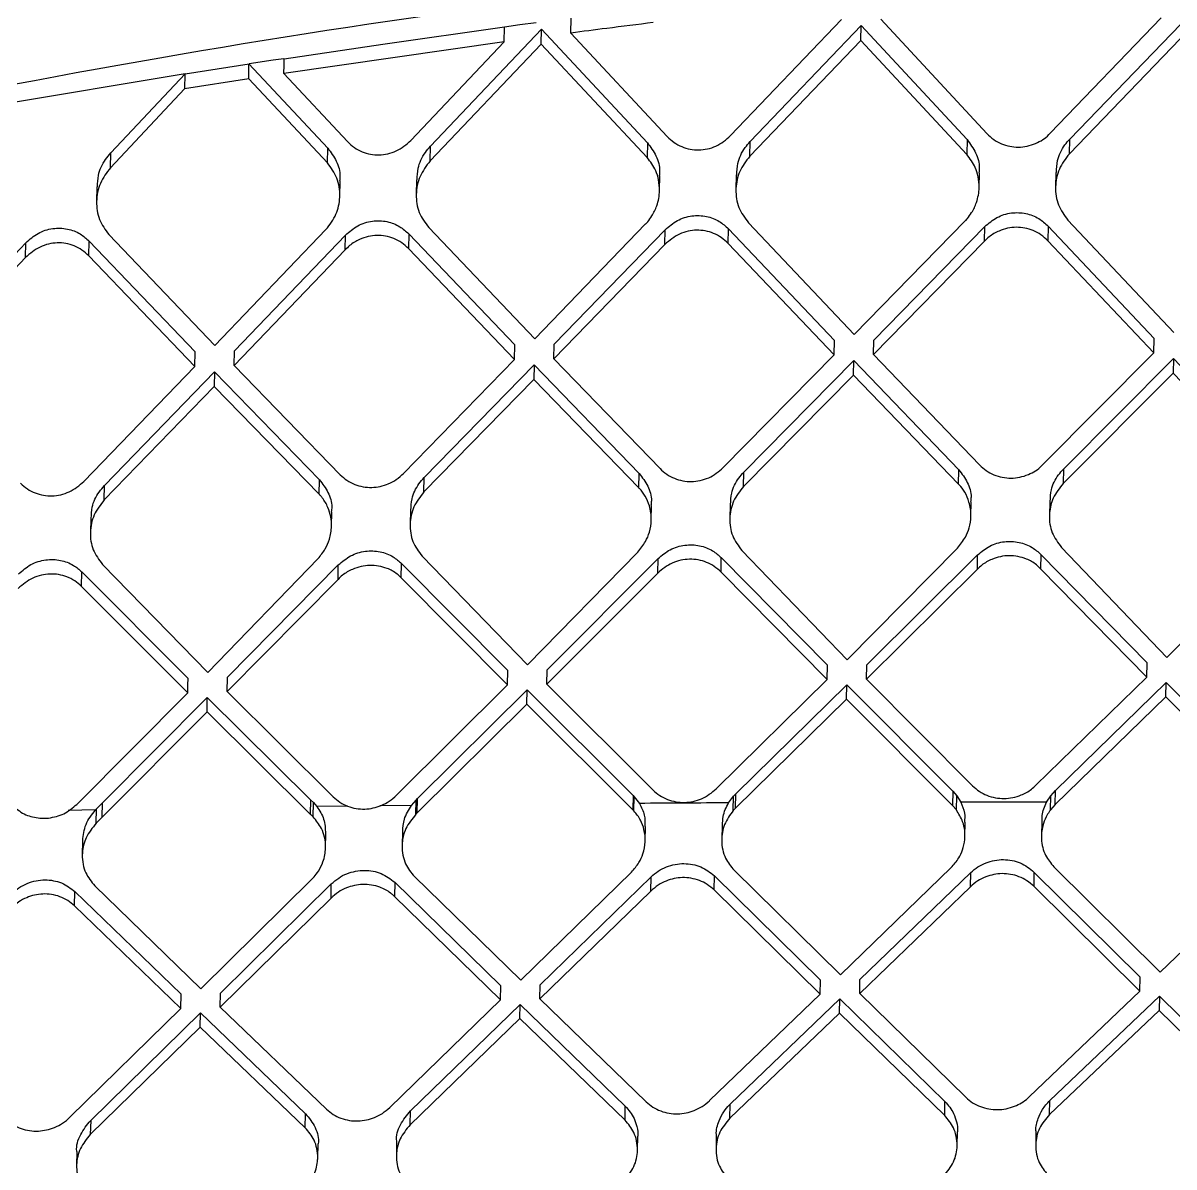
# Model space of a CAD drawing. Extents: x 939 to 1039, y 781 to 934.
# Drawn here: x 962.289 to 963.575, y 882.131 to 883.409 of the extents above; entities that cross this region are included whole.
import ezdxf

# ---------------------------------------------------------------- set-up
doc = ezdxf.new("R2010")
doc.units = 0
doc.header["$MEASUREMENT"] = 0
doc.layers.add('1', color=4, linetype='Continuous')

# ---------------------------------------------------------------- blocks, each defined once
blk = doc.blocks.new('Envoy')
at = {"layer": '1', "color": 3, "linetype": 'Continuous', "lineweight": 25}
for p, q in [((24.0373, 84.2111), (24.1735, 84.2303)), ((24.1731, 84.2135), (24.1734, 84.2301)), ((24.1735, 84.2306), (24.1905, 84.2329)), ((24.1905, 84.2329), (24.2086, 84.2353)), ((24.2475, 84.2235), (24.2478, 84.2401)), ((24.4259, 84.1088), (24.5499, 84.2386)), ((24.4478, 84.1023), (24.5718, 84.2318)), ((24.5714, 84.2153), (24.5718, 84.2318)), ((24.5718, 84.2318), (24.6902, 84.1044)), ((24.5939, 84.2389), (24.7123, 84.1113)), ((24.7831, 84.1116), (24.9071, 84.2403)), ((24.8049, 84.1049), (24.9289, 84.2334)), ((24.0906, 84.0971), (24.2146, 84.2278)), ((24.2143, 84.2112), (24.2146, 84.2278)), ((24.2146, 84.2278), (24.333, 84.1009)), ((24.2475, 84.2235), (24.3552, 84.1079)), ((24.5714, 84.2153), (24.4474, 84.0858)), ((24.6898, 84.0879), (24.5714, 84.2153)), ((24.9285, 84.2169), (24.8046, 84.0885)), ((24.1731, 84.2135), (23.9268, 84.1781)), ((23.927, 84.1948), (24.0373, 84.2111)), ((24.0687, 84.1034), (24.1731, 84.2135)), ((24.2143, 84.2112), (24.0902, 84.0806)), ((24.3327, 84.0844), (24.2143, 84.2112)), ((23.8881, 84.1893), (23.9148, 84.1934)), ((23.9148, 84.1934), (23.9269, 84.1952)), ((23.5836, 84.1395), (23.8165, 84.1781)), ((23.7333, 84.0895), (23.8165, 84.1779)), ((23.8163, 84.1776), (23.8159, 84.161)), ((23.8166, 84.1778), (23.888, 84.1889)), ((23.8875, 84.1722), (23.8878, 84.1888)), ((23.8878, 84.1889), (23.9758, 84.0949)), ((23.9268, 84.1781), (23.998, 84.1021)), ((23.8875, 84.1722), (23.8159, 84.161)), ((23.9754, 84.0784), (23.8875, 84.1722)), ((23.8159, 84.161), (23.733, 84.0729)), ((24.333, 84.1009), (24.3327, 84.0844)), ((24.4474, 84.0858), (24.4478, 84.1023)), ((24.6902, 84.1044), (24.6898, 84.088)), ((24.8046, 84.0885), (24.8049, 84.105)), ((23.733, 84.073), (23.7333, 84.0895)), ((23.9754, 84.0784), (23.9758, 84.0949)), ((24.0902, 84.0806), (24.0906, 84.0971)), ((24.3465, 84.0474), (24.3469, 84.0638)), ((24.4323, 84.0649), (24.432, 84.0484)), ((24.7037, 84.0509), (24.704, 84.0673)), ((24.7895, 84.0677), (24.7891, 84.0513)), ((23.7179, 84.0517), (23.7175, 84.0351)), ((23.9893, 84.0413), (23.9896, 84.0578)), ((24.0751, 84.0595), (24.0748, 84.043)), ((24.2071, 83.8818), (24.331, 84.0101)), ((24.4458, 84.0115), (24.5642, 83.8867)), ((24.5642, 83.8867), (24.6882, 84.0138)), ((24.9214, 83.8888), (24.8029, 84.0144)), ((23.7313, 83.9982), (23.8498, 83.8743)), ((23.8498, 83.8743), (23.9738, 84.0038)), ((23.8717, 83.8683), (23.9957, 83.9976)), ((23.9953, 83.9812), (23.9957, 83.9976)), ((24.0664, 83.999), (24.0661, 83.9826)), ((24.0664, 83.999), (24.1849, 83.8749)), ((24.0886, 84.0061), (24.2071, 83.8818)), ((24.2289, 83.8757), (24.3529, 84.0037)), ((24.3525, 83.9873), (24.3529, 84.0037)), ((24.4233, 83.9883), (24.4236, 84.0046)), ((24.4236, 84.0046), (24.5421, 83.88)), ((24.5861, 83.8804), (24.7101, 84.0073)), ((24.7097, 83.9909), (24.7101, 84.0072)), ((24.7808, 84.0076), (24.7804, 83.9913)), ((24.7808, 84.0076), (24.8992, 83.8823)), ((23.5144, 83.8585), (23.6384, 83.989)), ((23.6381, 83.9726), (23.6384, 83.989)), ((23.7088, 83.9745), (23.7092, 83.9909)), ((23.7092, 83.9909), (23.8276, 83.8673)), ((24.3525, 83.9873), (24.2286, 83.8594)), ((24.5417, 83.8637), (24.4233, 83.9882)), ((24.7097, 83.9909), (24.5858, 83.8642)), ((24.8989, 83.8661), (24.7804, 83.9913)), ((23.6381, 83.9726), (23.514, 83.8421)), ((23.8273, 83.8509), (23.7088, 83.9745)), ((23.9953, 83.9812), (23.8713, 83.852)), ((24.1845, 83.8586), (24.0661, 83.9826)), ((24.8989, 83.8661), (24.8992, 83.8823)), ((23.8713, 83.852), (23.8717, 83.8683)), ((24.1845, 83.8586), (24.1849, 83.8749)), ((24.2286, 83.8594), (24.2289, 83.8757)), ((24.5417, 83.8637), (24.5421, 83.88)), ((24.5858, 83.8642), (24.5861, 83.8804)), ((23.8273, 83.8509), (23.8276, 83.8672)), ((24.0606, 83.7314), (24.1845, 83.8586)), ((24.2286, 83.8594), (24.3471, 83.7367)), ((24.4178, 83.7378), (24.5417, 83.8637)), ((24.4409, 83.7329), (24.5636, 83.8575)), ((24.5633, 83.8413), (24.5636, 83.8575)), ((24.5636, 83.8575), (24.6809, 83.7355)), ((24.5858, 83.8642), (24.7042, 83.7408)), ((24.775, 83.7413), (24.8989, 83.8661)), ((24.798, 83.7362), (24.9207, 83.8596)), ((24.9207, 83.8596), (24.9204, 83.8434)), ((24.9207, 83.8596), (25.0381, 83.7368)), ((23.7033, 83.7224), (23.8273, 83.8509)), ((23.7264, 83.7179), (23.8492, 83.845)), ((23.8492, 83.8449), (23.8488, 83.8286)), ((23.8492, 83.845), (23.9665, 83.7242)), ((23.8713, 83.852), (23.9898, 83.7299)), ((24.0837, 83.7268), (24.2064, 83.8526)), ((24.2064, 83.8525), (24.2061, 83.8363)), ((24.2064, 83.8526), (24.3238, 83.7312)), ((24.9204, 83.8434), (24.7977, 83.7201)), ((24.9204, 83.8434), (25.0377, 83.7207)), ((24.2061, 83.8363), (24.0833, 83.7106)), ((24.3234, 83.7151), (24.2061, 83.8363)), ((24.5633, 83.8413), (24.4405, 83.7168)), ((24.6806, 83.7194), (24.5633, 83.8413)), ((23.8488, 83.8286), (23.726, 83.7017)), ((23.9662, 83.708), (23.8488, 83.8286)), ((24.0833, 83.7106), (24.0837, 83.7268)), ((24.3234, 83.7151), (24.3238, 83.7312)), ((24.4405, 83.7168), (24.4409, 83.7329)), ((24.6806, 83.7194), (24.6809, 83.7355)), ((24.798, 83.7363), (24.7977, 83.7201)), ((23.726, 83.7017), (23.7264, 83.7179)), ((23.9662, 83.708), (23.9665, 83.7242)), ((23.98, 83.6722), (23.9804, 83.6884)), ((24.0682, 83.6904), (24.0679, 83.6742)), ((24.3373, 83.6793), (24.3376, 83.6954)), ((24.4254, 83.6967), (24.4251, 83.6806)), ((24.6945, 83.6835), (24.6948, 83.6996)), ((24.7826, 83.7002), (24.7822, 83.6841)), ((23.7109, 83.6813), (23.7106, 83.665)), ((24.9134, 83.5258), (25.0365, 83.6493)), ((24.0814, 83.6389), (24.1991, 83.5175)), ((24.1991, 83.5175), (24.3222, 83.6435)), ((24.4153, 83.6211), (24.4156, 83.6372)), ((24.4156, 83.6372), (24.5342, 83.5169)), ((24.4386, 83.6452), (24.5563, 83.5232)), ((24.5563, 83.5232), (24.6794, 83.6479)), ((24.5782, 83.5174), (24.702, 83.6403)), ((24.7017, 83.6243), (24.702, 83.6403)), ((24.7728, 83.6408), (24.7724, 83.6248)), ((24.7728, 83.6408), (24.8913, 83.5197)), ((24.7958, 83.6487), (24.9134, 83.5258)), ((23.7241, 83.6297), (23.8418, 83.509)), ((23.8418, 83.509), (23.965, 83.6362)), ((23.8637, 83.5035), (23.9876, 83.629)), ((23.9873, 83.6129), (23.9876, 83.629)), ((24.058, 83.6145), (24.0584, 83.6306)), ((24.0584, 83.6306), (24.1769, 83.5111)), ((24.221, 83.5119), (24.3449, 83.6361)), ((24.3445, 83.62), (24.3449, 83.6361)), ((24.7017, 83.6243), (24.5778, 83.5014)), ((24.891, 83.5037), (24.7724, 83.6248)), ((23.7008, 83.6051), (23.7011, 83.6212)), ((23.7011, 83.6213), (23.8197, 83.5023)), ((23.9873, 83.6129), (23.8634, 83.4875)), ((24.1766, 83.495), (24.058, 83.6145)), ((24.3445, 83.62), (24.2206, 83.4959)), ((24.5338, 83.5009), (24.4153, 83.6211)), ((23.8193, 83.4862), (23.7007, 83.6051)), ((24.1766, 83.495), (24.1769, 83.511)), ((24.2206, 83.4959), (24.221, 83.5119)), ((24.5338, 83.5009), (24.5342, 83.5169)), ((24.5778, 83.5014), (24.5782, 83.5174)), ((24.891, 83.5037), (24.8913, 83.5197)), ((23.8634, 83.4875), (23.8637, 83.5035)), ((24.0527, 83.3717), (24.1766, 83.495)), ((24.2206, 83.4959), (24.3392, 83.3776)), ((24.41, 83.3788), (24.5338, 83.5009)), ((24.4319, 83.3733), (24.5557, 83.4951)), ((24.5553, 83.4792), (24.5557, 83.4951)), ((24.5557, 83.4951), (24.6743, 83.3762)), ((24.5778, 83.5014), (24.6964, 83.3822)), ((24.7671, 83.3828), (24.891, 83.5037)), ((24.789, 83.3771), (24.9128, 83.4978)), ((24.9125, 83.4818), (24.9128, 83.4978)), ((24.9128, 83.4978), (25.0314, 83.3779)), ((23.6954, 83.3615), (23.8193, 83.4862)), ((23.8634, 83.4875), (23.982, 83.3699)), ((24.0762, 83.368), (24.1985, 83.4895)), ((24.1981, 83.4735), (24.1985, 83.4895)), ((24.1985, 83.4895), (24.3171, 83.3714)), ((23.724, 83.3631), (23.8412, 83.4808)), ((23.8409, 83.4648), (23.8412, 83.4808)), ((23.8412, 83.4808), (23.9567, 83.3666)), ((24.1981, 83.4735), (24.0759, 83.352)), ((24.3167, 83.3555), (24.1981, 83.4735)), ((24.5553, 83.4792), (24.4315, 83.3574)), ((24.6739, 83.3603), (24.5553, 83.4792)), ((24.9125, 83.4818), (24.7887, 83.3612)), ((25.031, 83.3621), (24.9125, 83.4818)), ((23.8409, 83.4648), (23.7237, 83.3472)), ((23.9563, 83.3506), (23.8409, 83.4648)), ((23.9567, 83.3665), (23.9563, 83.3506)), ((23.9567, 83.3666), (23.9598, 83.3635)), ((24.0694, 83.3603), (24.0746, 83.3663)), ((24.0743, 83.3504), (24.0746, 83.3663)), ((24.0746, 83.3663), (24.0762, 83.368)), ((24.0759, 83.352), (24.0762, 83.3679)), ((24.3171, 83.3714), (24.3167, 83.3555)), ((24.3171, 83.3714), (24.3184, 83.37)), ((24.318, 83.3541), (24.3184, 83.37)), ((24.3184, 83.37), (24.324, 83.3626)), ((24.4238, 83.3632), (24.4294, 83.3707)), ((24.429, 83.3548), (24.4293, 83.3706)), ((24.4294, 83.3707), (24.4318, 83.3733)), ((24.4315, 83.3574), (24.4318, 83.3733)), ((24.6743, 83.3762), (24.6739, 83.3603)), ((24.6743, 83.3762), (24.6786, 83.3712)), ((24.6783, 83.3553), (24.6786, 83.3712)), ((24.6786, 83.3712), (24.6832, 83.3638)), ((24.7791, 83.3638), (24.7837, 83.3711)), ((24.7834, 83.3552), (24.7837, 83.3711)), ((24.7837, 83.3711), (24.789, 83.3771)), ((24.7887, 83.3612), (24.789, 83.3771)), ((23.7162, 83.3552), (23.6859, 83.3547)), ((23.7162, 83.3553), (23.7173, 83.3564)), ((23.717, 83.3404), (23.7173, 83.3564)), ((23.7173, 83.3564), (23.724, 83.3631)), ((23.7237, 83.3472), (23.724, 83.3631)), ((23.9595, 83.3475), (23.9598, 83.3635)), ((23.9598, 83.3635), (23.9638, 83.3591)), ((23.9983, 83.3595), (23.9638, 83.359)), ((24.0694, 83.3603), (24.034, 83.3599)), ((24.318, 83.3541), (24.3167, 83.3555)), ((24.4315, 83.3574), (24.429, 83.3548)), ((24.6783, 83.3553), (24.6739, 83.3603)), ((24.7887, 83.3612), (24.7834, 83.3552)), ((23.6543, 83.3459), (23.6636, 83.3461)), ((24.6878, 83.3256), (24.6882, 83.3415)), ((24.7736, 83.3422), (24.7733, 83.3263)), ((23.9734, 83.313), (23.9737, 83.3289)), ((24.0592, 83.3311), (24.0589, 83.3152)), ((24.3306, 83.3209), (24.331, 83.3367)), ((24.4164, 83.3382), (24.4161, 83.3223)), ((23.7019, 83.3209), (23.7015, 83.305)), ((24.5486, 83.1711), (24.6724, 83.2908)), ((24.7872, 83.2917), (24.9058, 83.1741)), ((24.9058, 83.1741), (25.0295, 83.2926)), ((23.8341, 83.1555), (23.9579, 83.2778)), ((24.0727, 83.2807), (24.1914, 83.1649)), ((24.1914, 83.1649), (24.3152, 83.2858)), ((24.2133, 83.1597), (24.3371, 83.2805)), ((24.3368, 83.2646), (24.3371, 83.2805)), ((24.4075, 83.2658), (24.4079, 83.2817)), ((24.4078, 83.2817), (24.5265, 83.1652)), ((24.43, 83.2878), (24.5486, 83.1711)), ((24.5705, 83.1657), (24.6943, 83.2852)), ((24.6939, 83.2694), (24.6943, 83.2852)), ((24.765, 83.2858), (24.7647, 83.27)), ((24.765, 83.2858), (24.8836, 83.1683)), ((23.6929, 83.2481), (23.6933, 83.264)), ((23.6933, 83.264), (23.812, 83.1492)), ((23.7154, 83.2705), (23.8341, 83.1555)), ((23.856, 83.1506), (23.9798, 83.2726)), ((23.9795, 83.2567), (23.9798, 83.2726)), ((24.0506, 83.2744), (24.0503, 83.2585)), ((24.0506, 83.2744), (24.1692, 83.1588)), ((24.3368, 83.2646), (24.2129, 83.144)), ((24.5261, 83.1494), (24.4075, 83.2658)), ((24.6939, 83.2694), (24.5702, 83.15)), ((24.8833, 83.1526), (24.7647, 83.27)), ((23.9795, 83.2567), (23.8557, 83.1347)), ((24.1689, 83.143), (24.0503, 83.2585)), ((23.8116, 83.1334), (23.6929, 83.2481)), ((24.5261, 83.1494), (24.5265, 83.1652)), ((24.5702, 83.15), (24.5705, 83.1657)), ((24.8833, 83.1526), (24.8836, 83.1683)), ((23.8116, 83.1334), (23.812, 83.1492)), ((23.8557, 83.1347), (23.856, 83.1505)), ((24.1689, 83.143), (24.1692, 83.1588)), ((24.2129, 83.144), (24.2133, 83.1597)), ((24.4024, 83.0304), (24.5261, 83.1494)), ((24.5702, 83.15), (24.6888, 83.0341)), ((24.7595, 83.0347), (24.8833, 83.1526)), ((23.8557, 83.1347), (23.9743, 83.0208)), ((24.0451, 83.0227), (24.1689, 83.143)), ((24.0682, 83.019), (24.1908, 83.1379)), ((24.1905, 83.1221), (24.1908, 83.1378)), ((24.1908, 83.1379), (24.3083, 83.0243)), ((24.2129, 83.144), (24.3316, 83.0291)), ((24.4254, 83.0264), (24.548, 83.1441)), ((24.5477, 83.1283), (24.548, 83.1441)), ((24.548, 83.1441), (24.6655, 83.0295)), ((24.7826, 83.0305), (24.9052, 83.1471)), ((24.9052, 83.1471), (24.9048, 83.1313)), ((24.9052, 83.1471), (25.0226, 83.0315)), ((23.6878, 83.0118), (23.8116, 83.1334)), ((23.7109, 83.0083), (23.8335, 83.1284)), ((23.8332, 83.1126), (23.8335, 83.1284)), ((23.8335, 83.1284), (23.9511, 83.0158)), ((24.1905, 83.1221), (24.0678, 83.0032)), ((24.308, 83.0086), (24.1905, 83.1221)), ((24.5477, 83.1283), (24.4251, 83.0107)), ((24.6652, 83.0138), (24.5477, 83.1283)), ((24.9048, 83.1313), (24.7823, 83.0149)), ((25.0223, 83.0158), (24.9048, 83.1313)), ((23.7105, 82.9925), (23.8332, 83.1126)), ((23.9507, 83.0001), (23.8332, 83.1126)), ((24.0678, 83.0032), (24.0682, 83.019)), ((24.308, 83.0086), (24.3083, 83.0243)), ((24.4251, 83.0107), (24.4254, 83.0264)), ((24.6652, 83.0138), (24.6655, 83.0295)), ((24.7823, 83.0149), (24.7826, 83.0305)), ((23.7109, 83.0083), (23.7105, 82.9925)), ((23.9507, 83.0001), (23.9511, 83.0158)), ((24.6791, 82.98), (24.6794, 82.9957)), ((24.7672, 82.9965), (24.7669, 82.9808)), ((23.9646, 82.9665), (23.965, 82.9822)), ((24.0528, 82.9846), (24.0525, 82.9689)), ((24.3219, 82.9749), (24.3222, 82.9906)), ((24.41, 82.9922), (24.4097, 82.9765)), ((23.6955, 82.9737), (23.6951, 82.958))]:
    blk.add_line(p, q, dxfattribs=at)
at = {"layer": '1', "color": 3, "linetype": 'Continuous', "lineweight": 25, "flags": 128}
for points in [[(23.9268, 84.1781), (23.927, 84.1874), (23.9271, 84.1947)], [(23.8193, 83.4862), (23.8195, 83.4952), (23.8197, 83.5023)]]:
    blk.add_lwpolyline(points, dxfattribs=at)
at = {"layer": '1', "color": 3, "linetype": 'Continuous', "lineweight": 25}
for points, knots in [([(22.9993, 84.0346), (23.2461, 84.0889), (23.7395, 84.1976), (24.4909, 84.3013), (25.2469, 84.3603), (26.0054, 84.3685), (26.7627, 84.3254), (27.5151, 84.2317), (28.2609, 84.0938), (28.749, 83.9631), (28.993, 83.8978)], [0, 0, 0, 0, 0.125001, 0.250001, 0.375003, 0.499997, 0.624991, 0.749994, 0.874997, 1, 1, 1, 1]), ([(24.3395, 84.2352), (24.3221, 84.233), (24.2915, 84.2292), (24.2608, 84.2252), (24.2475, 84.2235)], [0, 0, 0, 0, 0.564905, 1, 1, 1, 1]), ([(23.998, 84.1021), (24.0004, 84.0998), (24.0052, 84.0952), (24.0141, 84.0905), (24.0235, 84.0877), (24.0332, 84.0869), (24.043, 84.0882), (24.0559, 84.0924), (24.0636, 84.099), (24.0687, 84.1034)], [0, 0, 0, 0, 0.129012, 0.254499, 0.377244, 0.49818, 0.620834, 0.747194, 1, 1, 1, 1]), ([(24.333, 84.1009), (24.3365, 84.0961), (24.3435, 84.0867), (24.3474, 84.0731), (24.3464, 84.0656), (24.3462, 84.0639)], [0, 0, 0, 0, 0.435427, 0.869853, 1, 1, 1, 1]), ([(24.3552, 84.1079), (24.3576, 84.1056), (24.3625, 84.101), (24.3713, 84.0963), (24.3807, 84.0934), (24.3904, 84.0926), (24.4002, 84.0937), (24.4131, 84.0979), (24.4208, 84.1044), (24.4259, 84.1088)], [0, 0, 0, 0, 0.129441, 0.255132, 0.377885, 0.49854, 0.621316, 0.747461, 1, 1, 1, 1]), ([(24.433, 84.0648), (24.4331, 84.0692), (24.4335, 84.08), (24.4397, 84.0929), (24.4459, 84.1), (24.4478, 84.1023)], [0, 0, 0, 0, 0.31985, 0.78862, 1, 1, 1, 1]), ([(24.6902, 84.1044), (24.6937, 84.0996), (24.7007, 84.0901), (24.7046, 84.0766), (24.7036, 84.069), (24.7034, 84.0673)], [0, 0, 0, 0, 0.436973, 0.872951, 1, 1, 1, 1]), ([(24.7123, 84.1113), (24.7148, 84.1089), (24.7196, 84.1043), (24.7285, 84.0995), (24.7378, 84.0966), (24.7475, 84.0957), (24.7574, 84.0968), (24.7694, 84.1008), (24.7782, 84.106), (24.7826, 84.111), (24.7831, 84.1116)], [0, 0, 0, 0, 0.129838, 0.255697, 0.378305, 0.498439, 0.621809, 0.74847, 0.972358, 1, 1, 1, 1]), ([(24.7901, 84.0677), (24.7903, 84.0721), (24.7907, 84.083), (24.7969, 84.0958), (24.8031, 84.1028), (24.8049, 84.105)], [0, 0, 0, 0, 0.326051, 0.794756, 1, 1, 1, 1]), ([(23.7185, 84.0516), (23.7186, 84.0559), (23.719, 84.0667), (23.7251, 84.0798), (23.7313, 84.0872), (23.7333, 84.0895)], [0, 0, 0, 0, 0.310674, 0.780435, 1, 1, 1, 1]), ([(23.9758, 84.0949), (23.9793, 84.0902), (23.9863, 84.0808), (23.9902, 84.0673), (23.9892, 84.0597), (23.989, 84.0579)], [0, 0, 0, 0, 0.433616, 0.866231, 1, 1, 1, 1]), ([(24.0758, 84.0594), (24.0759, 84.0638), (24.0762, 84.0745), (24.0824, 84.0875), (24.0886, 84.0948), (24.0906, 84.0971)], [0, 0, 0, 0, 0.3152083, 0.7844123, 1, 1, 1, 1]), ([(24.6882, 84.0138), (24.6885, 84.014), (24.6893, 84.0148), (24.6918, 84.0177), (24.6964, 84.0239), (24.7018, 84.0354), (24.7043, 84.0492), (24.703, 84.0626), (24.6992, 84.0756), (24.6934, 84.0832), (24.6898, 84.088)], [0, 0, 0, 0, 0.014108, 0.04206, 0.139678, 0.293008, 0.501846, 0.652151, 0.785328, 1, 1, 1, 1]), ([(24.8046, 84.0885), (24.8003, 84.0831), (24.7918, 84.072), (24.788, 84.0515), (24.7908, 84.0309), (24.7989, 84.0198), (24.8029, 84.0144)], [0, 0, 0, 0, 0.249605, 0.501703, 0.752958, 1, 1, 1, 1]), ([(23.9738, 84.0038), (23.978, 84.0093), (23.9863, 84.0201), (23.989, 84.0339), (23.9895, 84.0476), (23.9876, 84.0619), (23.9795, 84.0729), (23.9754, 84.0784)], [0, 0, 0, 0, 0.249989, 0.486612, 0.502386, 0.753511, 1, 1, 1, 1]), ([(24.0902, 84.0806), (24.086, 84.075), (24.0775, 84.0639), (24.0736, 84.0432), (24.0764, 84.0225), (24.0846, 84.0115), (24.0886, 84.0061)], [0, 0, 0, 0, 0.25012, 0.502333, 0.75353, 1, 1, 1, 1]), ([(24.331, 84.0101), (24.3311, 84.0101), (24.3314, 84.0104), (24.3322, 84.0112), (24.3346, 84.014), (24.3391, 84.0202), (24.3446, 84.0317), (24.3471, 84.0456), (24.3459, 84.0589), (24.3421, 84.072), (24.3363, 84.0797), (24.3327, 84.0844)], [0, 0, 0, 0, 0.005017, 0.013511, 0.041032, 0.138399, 0.292185, 0.502139, 0.651079, 0.783762, 1, 1, 1, 1]), ([(24.4474, 84.0858), (24.4432, 84.0803), (24.435, 84.0696), (24.4322, 84.0558), (24.4317, 84.0422), (24.4337, 84.0279), (24.4418, 84.017), (24.4458, 84.0115)], [0, 0, 0, 0, 0.249821, 0.487168, 0.502155, 0.753323, 1, 1, 1, 1]), ([(23.733, 84.073), (23.7288, 84.0674), (23.7203, 84.0561), (23.7164, 84.0354), (23.7192, 84.0146), (23.7273, 84.0036), (23.7313, 83.9982)], [0, 0, 0, 0, 0.2503994, 0.5026775, 0.7538402, 1, 1, 1, 1]), ([(24.7101, 84.0073), (24.7144, 84.0109), (24.723, 84.0183), (24.7395, 84.0233), (24.7559, 84.0226), (24.7703, 84.0171), (24.7775, 84.0107), (24.7808, 84.0076)], [0, 0, 0, 0, 0.213979, 0.428443, 0.631864, 0.827656, 1, 1, 1, 1]), ([(23.9957, 83.9976), (24, 84.0014), (24.0087, 84.009), (24.0254, 84.0142), (24.0419, 84.0136), (24.0562, 84.0082), (24.0632, 84.0019), (24.0664, 83.999)], [0, 0, 0, 0, 0.216529, 0.433629, 0.638265, 0.833393, 1, 1, 1, 1]), ([(24.3529, 84.0037), (24.3572, 84.0074), (24.3658, 84.0149), (24.3824, 84.02), (24.399, 84.0194), (24.4133, 84.014), (24.4204, 84.0076), (24.4236, 84.0046)], [0, 0, 0, 0, 0.215238, 0.430986, 0.635018, 0.830497, 1, 1, 1, 1]), ([(23.6384, 83.9891), (23.6427, 83.9929), (23.6515, 84.0006), (23.6682, 84.0059), (23.6848, 84.0054), (23.699, 84.0001), (23.706, 83.9938), (23.7092, 83.9909)], [0, 0, 0, 0, 0.217785, 0.43616, 0.641237, 0.835852, 1, 1, 1, 1]), ([(24.0661, 83.9826), (24.0636, 83.9849), (24.0588, 83.9894), (24.0499, 83.994), (24.0405, 83.9968), (24.0308, 83.9976), (24.0209, 83.9963), (24.0104, 83.9927), (24.0016, 83.9876), (23.9969, 83.9828), (23.9953, 83.9812)], [0, 0, 0, 0, 0.129316, 0.254878, 0.377409, 0.497699, 0.620734, 0.748007, 0.913621, 1, 1, 1, 1]), ([(24.4233, 83.9883), (24.4208, 83.9906), (24.416, 83.9951), (24.4071, 83.9998), (24.3978, 84.0026), (24.388, 84.0035), (24.3783, 84.0023), (24.3654, 83.9982), (24.3577, 83.9917), (24.3525, 83.9873)], [0, 0, 0, 0, 0.130009, 0.255947, 0.378593, 0.498666, 0.621257, 0.747617, 1, 1, 1, 1]), ([(24.7804, 83.9913), (24.778, 83.9936), (24.7731, 83.9982), (24.7642, 84.003), (24.7549, 84.0058), (24.7452, 84.0067), (24.7354, 84.0057), (24.7249, 84.0022), (24.7161, 83.9972), (24.7113, 83.9926), (24.7097, 83.9909)], [0, 0, 0, 0, 0.130368, 0.256448, 0.378866, 0.498375, 0.621548, 0.748314, 0.91223, 1, 1, 1, 1]), ([(23.7088, 83.9745), (23.7064, 83.9767), (23.7015, 83.9812), (23.6926, 83.9858), (23.6833, 83.9886), (23.6735, 83.9893), (23.6637, 83.9879), (23.6509, 83.9836), (23.6432, 83.977), (23.638, 83.9726)], [0, 0, 0, 0, 0.129059, 0.254542, 0.377223, 0.497968, 0.620308, 0.747069, 1, 1, 1, 1]), ([(24.7042, 83.7408), (24.7066, 83.7386), (24.7114, 83.7341), (24.7201, 83.7295), (24.7295, 83.7267), (24.7394, 83.7258), (24.7493, 83.7268), (24.7613, 83.7308), (24.7701, 83.7358), (24.7745, 83.7407), (24.775, 83.7413)], [0, 0, 0, 0, 0.126294, 0.25116, 0.375171, 0.498902, 0.622292, 0.748966, 0.973176, 1, 1, 1, 1]), ([(23.9898, 83.7299), (23.9922, 83.7277), (23.997, 83.7233), (24.0058, 83.7188), (24.0152, 83.7161), (24.0281, 83.7151), (24.0411, 83.7181), (24.0528, 83.7244), (24.058, 83.729), (24.0606, 83.7314)], [0, 0, 0, 0, 0.126124, 0.250868, 0.374945, 0.49882, 0.73566, 0.864338, 1, 1, 1, 1]), ([(24.0688, 83.6903), (24.069, 83.6945), (24.0693, 83.7049), (24.0755, 83.7175), (24.0816, 83.7245), (24.0836, 83.7268)], [0, 0, 0, 0, 0.315556, 0.774379, 1, 1, 1, 1]), ([(24.3238, 83.7312), (24.3273, 83.7267), (24.3342, 83.7177), (24.3381, 83.7046), (24.3372, 83.6972), (24.337, 83.6955)], [0, 0, 0, 0, 0.4324805, 0.8641929, 1, 1, 1, 1]), ([(24.3471, 83.7367), (24.3495, 83.7345), (24.3543, 83.7301), (24.363, 83.7256), (24.3724, 83.7228), (24.3822, 83.722), (24.3921, 83.7232), (24.4049, 83.7271), (24.4127, 83.7335), (24.4178, 83.7378)], [0, 0, 0, 0, 0.127625, 0.250628, 0.374842, 0.499036, 0.621891, 0.748231, 1, 1, 1, 1]), ([(24.426, 83.6967), (24.4262, 83.7009), (24.4266, 83.7113), (24.4328, 83.7238), (24.4389, 83.7307), (24.4409, 83.7329)], [0, 0, 0, 0, 0.32124, 0.780091, 1, 1, 1, 1]), ([(24.681, 83.7355), (24.6844, 83.7309), (24.6914, 83.7218), (24.6953, 83.7087), (24.6944, 83.7014), (24.6942, 83.6996)], [0, 0, 0, 0, 0.434225, 0.867668, 1, 1, 1, 1]), ([(24.7832, 83.7001), (24.7834, 83.7045), (24.7838, 83.7149), (24.79, 83.7273), (24.7961, 83.7341), (24.798, 83.7362)], [0, 0, 0, 0, 0.327239, 0.786384, 1, 1, 1, 1]), ([(23.6325, 83.7203), (23.635, 83.7181), (23.6398, 83.7137), (23.6486, 83.7093), (23.6581, 83.7066), (23.6678, 83.706), (23.6777, 83.7073), (23.6904, 83.7116), (23.6982, 83.7181), (23.7033, 83.7224)], [0, 0, 0, 0, 0.127448, 0.252529, 0.375941, 0.49848, 0.621009, 0.747775, 1, 1, 1, 1]), ([(23.7115, 83.6812), (23.7117, 83.6854), (23.712, 83.6957), (23.7181, 83.7084), (23.7243, 83.7155), (23.7264, 83.7179)], [0, 0, 0, 0, 0.310568, 0.769707, 1, 1, 1, 1]), ([(23.9665, 83.7242), (23.97, 83.7197), (23.9769, 83.7107), (23.9809, 83.6976), (23.98, 83.6902), (23.9798, 83.6884)], [0, 0, 0, 0, 0.430875, 0.860973, 1, 1, 1, 1]), ([(24.3222, 83.6435), (24.3253, 83.6472), (24.3309, 83.654), (24.3359, 83.6664), (24.338, 83.68), (24.3362, 83.694), (24.3311, 83.7056), (24.3265, 83.7125), (24.3238, 83.7148), (24.3234, 83.7151)], [0, 0, 0, 0, 0.181016, 0.323722, 0.501004, 0.70263, 0.852918, 0.982011, 1, 1, 1, 1]), ([(24.4405, 83.7168), (24.4363, 83.7115), (24.4279, 83.7009), (24.424, 83.681), (24.4267, 83.6611), (24.4347, 83.6505), (24.4386, 83.6452)], [0, 0, 0, 0, 0.249921, 0.501426, 0.752482, 1, 1, 1, 1]), ([(24.6794, 83.6479), (24.6826, 83.6518), (24.6883, 83.6587), (24.6931, 83.6711), (24.6952, 83.6844), (24.6933, 83.6983), (24.6883, 83.7098), (24.6837, 83.7167), (24.6809, 83.7191), (24.6806, 83.7194)], [0, 0, 0, 0, 0.18988, 0.33025, 0.50071, 0.702914, 0.853514, 0.982368, 1, 1, 1, 1]), ([(24.7977, 83.7201), (24.7935, 83.7149), (24.7857, 83.7051), (24.7827, 83.6921), (24.7823, 83.6855), (24.782, 83.678), (24.7839, 83.6645), (24.7918, 83.6539), (24.7958, 83.6487)], [0, 0, 0, 0, 0.249602, 0.464697, 0.497286, 0.501467, 0.752411, 1, 1, 1, 1]), ([(23.726, 83.7017), (23.7218, 83.6963), (23.7134, 83.6855), (23.7095, 83.6655), (23.7122, 83.6455), (23.7202, 83.635), (23.7241, 83.6297)], [0, 0, 0, 0, 0.2504206, 0.5020747, 0.7530243, 1, 1, 1, 1]), ([(23.965, 83.6362), (23.9679, 83.6397), (23.9733, 83.6463), (23.9785, 83.6587), (23.9805, 83.6709), (23.9795, 83.683), (23.9762, 83.6939), (23.9716, 83.7018), (23.9679, 83.7065), (23.9666, 83.7076), (23.9662, 83.708)], [0, 0, 0, 0, 0.170058, 0.315595, 0.501198, 0.634494, 0.776731, 0.933394, 0.977849, 1, 1, 1, 1]), ([(24.0833, 83.7106), (24.0791, 83.7053), (24.0707, 83.6946), (24.0668, 83.6747), (24.0695, 83.6547), (24.0774, 83.6441), (24.0814, 83.6389)], [0, 0, 0, 0, 0.250196, 0.501842, 0.752797, 1, 1, 1, 1]), ([(24.3449, 83.6361), (24.3492, 83.6398), (24.3579, 83.6471), (24.3746, 83.652), (24.3913, 83.6514), (24.4055, 83.646), (24.4125, 83.6399), (24.4156, 83.6372)], [0, 0, 0, 0, 0.216056, 0.432502, 0.639604, 0.839468, 1, 1, 1, 1]), ([(24.702, 83.6403), (24.7064, 83.6439), (24.7151, 83.6511), (24.7317, 83.6559), (24.7483, 83.6552), (24.7626, 83.6498), (24.7696, 83.6436), (24.7728, 83.6408)], [0, 0, 0, 0, 0.214804, 0.429987, 0.636462, 0.836588, 1, 1, 1, 1]), ([(23.9876, 83.629), (23.992, 83.6327), (24.0008, 83.6401), (24.0175, 83.6452), (24.0342, 83.6446), (24.0484, 83.6394), (24.0553, 83.6333), (24.0584, 83.6306)], [0, 0, 0, 0, 0.217353, 0.435103, 0.642884, 0.842493, 1, 1, 1, 1]), ([(24.7724, 83.6248), (24.7709, 83.6263), (24.7663, 83.6309), (24.7576, 83.6355), (24.7472, 83.6388), (24.7373, 83.6397), (24.7274, 83.6386), (24.7169, 83.6352), (24.7081, 83.6304), (24.7033, 83.6259), (24.7017, 83.6243)], [0, 0, 0, 0, 0.083682, 0.249739, 0.37465, 0.498896, 0.622017, 0.748801, 0.913991, 1, 1, 1, 1]), ([(23.6303, 83.6191), (23.6347, 83.6228), (23.6435, 83.6304), (23.6604, 83.6356), (23.6771, 83.6351), (23.6912, 83.6298), (23.6981, 83.6239), (23.7011, 83.6213)], [0, 0, 0, 0, 0.218697, 0.43782, 0.646299, 0.845601, 1, 1, 1, 1]), ([(24.058, 83.6145), (24.0565, 83.616), (24.0519, 83.6206), (24.0432, 83.6251), (24.0327, 83.6282), (24.0228, 83.6289), (24.0129, 83.6276), (24.0024, 83.6241), (23.9936, 83.6191), (23.9889, 83.6145), (23.9873, 83.6129)], [0, 0, 0, 0, 0.083377, 0.24934, 0.373811, 0.498459, 0.621338, 0.74866, 0.913208, 1, 1, 1, 1]), ([(24.4153, 83.6211), (24.4128, 83.6233), (24.408, 83.6276), (24.3993, 83.6322), (24.3899, 83.6349), (24.3801, 83.6357), (24.3702, 83.6345), (24.3574, 83.6306), (24.3497, 83.6242), (24.3445, 83.62)], [0, 0, 0, 0, 0.127929, 0.250672, 0.375184, 0.499175, 0.62179, 0.74837, 1, 1, 1, 1]), ([(23.7008, 83.6051), (23.6983, 83.6073), (23.6934, 83.6116), (23.6846, 83.616), (23.6752, 83.6186), (23.6654, 83.6192), (23.6556, 83.6179), (23.6428, 83.6137), (23.6351, 83.6072), (23.63, 83.6029)], [0, 0, 0, 0, 0.128075, 0.253474, 0.376811, 0.498734, 0.621012, 0.748001, 1, 1, 1, 1]), ([(24.6964, 83.3822), (24.6988, 83.3801), (24.7036, 83.3758), (24.7123, 83.3714), (24.7217, 83.3686), (24.7316, 83.3678), (24.7414, 83.3688), (24.7519, 83.3721), (24.7607, 83.3768), (24.7655, 83.3813), (24.7671, 83.3828)], [0, 0, 0, 0, 0.125885, 0.250757, 0.375078, 0.499163, 0.622429, 0.749083, 0.914415, 1, 1, 1, 1]), ([(23.982, 83.3699), (23.9844, 83.3678), (23.9892, 83.3636), (23.9979, 83.3592), (24.0074, 83.3566), (24.0202, 83.3558), (24.0332, 83.3586), (24.0449, 83.3648), (24.0501, 83.3693), (24.0527, 83.3717)], [0, 0, 0, 0, 0.12576, 0.250609, 0.375057, 0.499468, 0.735711, 0.864359, 1, 1, 1, 1]), ([(24.3392, 83.3776), (24.3417, 83.3755), (24.3465, 83.3712), (24.3553, 83.3668), (24.3647, 83.3642), (24.3745, 83.3634), (24.3842, 83.3646), (24.397, 83.3684), (24.4048, 83.3746), (24.41, 83.3788)], [0, 0, 0, 0, 0.127655, 0.253155, 0.376956, 0.499567, 0.62243, 0.748962, 1, 1, 1, 1]), ([(23.6246, 83.3592), (23.629, 83.3557), (23.6375, 83.3487), (23.6487, 83.3469), (23.6542, 83.3459)], [0, 0, 0, 0, 0.50528, 1, 1, 1, 1]), ([(23.6637, 83.3461), (23.6697, 83.3473), (23.6816, 83.3498), (23.6908, 83.3576), (23.6954, 83.3615)], [0, 0, 0, 0, 0.4972139, 1, 1, 1, 1]), ([(23.702, 83.3208), (23.7027, 83.3271), (23.7041, 83.3398), (23.7121, 83.35), (23.7162, 83.3552)], [0, 0, 0, 0, 0.494428, 1, 1, 1, 1]), ([(23.9638, 83.359), (23.9667, 83.3545), (23.9728, 83.3453), (23.973, 83.3344), (23.9732, 83.3288)], [0, 0, 0, 0, 0.487962, 1, 1, 1, 1]), ([(24.0597, 83.331), (24.0599, 83.3357), (24.0605, 83.3462), (24.0662, 83.3553), (24.0694, 83.3603)], [0, 0, 0, 0, 0.445263, 1, 1, 1, 1]), ([(24.3152, 83.2858), (24.3182, 83.2892), (24.3236, 83.2955), (24.3288, 83.3071), (24.3313, 83.3198), (24.3299, 83.3326), (24.3257, 83.3446), (24.3207, 83.3508), (24.318, 83.3541)], [0, 0, 0, 0, 0.174196, 0.317801, 0.498856, 0.685334, 0.831047, 1, 1, 1, 1]), ([(24.4238, 83.3632), (24.4072, 83.3631), (24.3739, 83.3629), (24.3407, 83.3627), (24.324, 83.3626)], [0, 0, 0, 0, 0.49994, 1, 1, 1, 1]), ([(24.324, 83.3626), (24.3263, 83.3583), (24.3306, 83.3501), (24.3303, 83.341), (24.3302, 83.3367)], [0, 0, 0, 0, 0.5276335, 1, 1, 1, 1]), ([(24.429, 83.3548), (24.4253, 83.3496), (24.418, 83.3394), (24.4149, 83.3203), (24.4185, 83.3018), (24.4264, 83.2921), (24.43, 83.2878)], [0, 0, 0, 0, 0.24891, 0.499141, 0.773502, 1, 1, 1, 1]), ([(24.4171, 83.3382), (24.4171, 83.3414), (24.417, 83.3502), (24.4212, 83.3582), (24.4238, 83.3632)], [0, 0, 0, 0, 0.370146, 1, 1, 1, 1]), ([(24.6724, 83.2908), (24.6755, 83.2943), (24.6808, 83.3003), (24.6857, 83.3112), (24.6887, 83.3248), (24.6871, 83.3409), (24.6809, 83.351), (24.6783, 83.3553)], [0, 0, 0, 0, 0.190798, 0.3310243, 0.5009376, 0.7876636, 1, 1, 1, 1]), ([(24.6832, 83.3638), (24.6849, 83.3599), (24.6881, 83.3527), (24.6876, 83.3449), (24.6873, 83.3415)], [0, 0, 0, 0, 0.553069, 1, 1, 1, 1]), ([(24.7791, 83.3638), (24.7631, 83.3638), (24.7312, 83.3638), (24.6992, 83.3638), (24.6832, 83.3638)], [0, 0, 0, 0, 0.499957, 1, 1, 1, 1]), ([(24.7834, 83.3552), (24.7834, 83.3552), (24.7833, 83.3552), (24.7832, 83.355), (24.7827, 83.3543), (24.781, 83.3519), (24.7778, 83.3463), (24.7739, 83.3362), (24.7725, 83.3214), (24.7763, 83.3049), (24.7838, 83.2958), (24.7872, 83.2917)], [0, 0, 0, 0, 0.000968, 0.0029, 0.009577, 0.034334, 0.129191, 0.284415, 0.499767, 0.773244, 1, 1, 1, 1]), ([(24.7742, 83.3422), (24.7741, 83.3445), (24.7738, 83.3519), (24.7769, 83.3589), (24.7791, 83.3638)], [0, 0, 0, 0, 0.306561, 1, 1, 1, 1]), ([(23.7237, 83.3472), (23.7224, 83.3459), (23.7202, 83.3437), (23.718, 83.3414), (23.717, 83.3404)], [0, 0, 0, 0, 0.560058, 1, 1, 1, 1]), ([(23.9595, 83.3475), (23.9589, 83.3481), (23.9578, 83.3492), (23.9568, 83.3502), (23.9563, 83.3506)], [0, 0, 0, 0, 0.559822, 1, 1, 1, 1]), ([(23.958, 83.2778), (23.9583, 83.2781), (23.9592, 83.279), (23.9618, 83.2819), (23.9663, 83.2879), (23.9715, 83.2985), (23.974, 83.3116), (23.9727, 83.3242), (23.9686, 83.3366), (23.9629, 83.3434), (23.9595, 83.3476)], [0, 0, 0, 0, 0.017641, 0.048115, 0.147403, 0.297773, 0.498945, 0.65755, 0.793946, 1, 1, 1, 1]), ([(24.0743, 83.3504), (24.0701, 83.3453), (24.0617, 83.335), (24.0582, 83.3182), (24.0594, 83.3049), (24.0631, 83.2925), (24.069, 83.2853), (24.0727, 83.2807)], [0, 0, 0, 0, 0.248476, 0.498349, 0.642426, 0.774102, 1, 1, 1, 1]), ([(24.0759, 83.352), (24.0756, 83.3517), (24.0751, 83.3512), (24.0745, 83.3507), (24.0743, 83.3504)], [0, 0, 0, 0, 0.56045, 1, 1, 1, 1]), ([(23.717, 83.3404), (23.7128, 83.3352), (23.7049, 83.3254), (23.7019, 83.3125), (23.7014, 83.3024), (23.7021, 83.2947), (23.7057, 83.2823), (23.7117, 83.2751), (23.7154, 83.2705)], [0, 0, 0, 0, 0.248388, 0.471483, 0.49855, 0.641521, 0.772789, 1, 1, 1, 1]), ([(24.3371, 83.2805), (24.3397, 83.2828), (24.3449, 83.2873), (24.3541, 83.2919), (24.3639, 83.2947), (24.3738, 83.2956), (24.3835, 83.2946), (24.3958, 83.2912), (24.403, 83.2855), (24.4079, 83.2817)], [0, 0, 0, 0, 0.133708, 0.264259, 0.39205, 0.51734, 0.64053, 0.761962, 1, 1, 1, 1]), ([(24.6943, 83.2853), (24.6969, 83.2875), (24.702, 83.2919), (24.7112, 83.2964), (24.7209, 83.2992), (24.7308, 83.3001), (24.7405, 83.299), (24.7528, 83.2955), (24.7602, 83.2897), (24.765, 83.2858)], [0, 0, 0, 0, 0.132075, 0.261487, 0.388553, 0.513635, 0.637068, 0.759195, 1, 1, 1, 1]), ([(23.6225, 83.2616), (23.6252, 83.2639), (23.6304, 83.2686), (23.6399, 83.2734), (23.6497, 83.2764), (23.6597, 83.2774), (23.6694, 83.2765), (23.6814, 83.2732), (23.6886, 83.2676), (23.6933, 83.264)], [0, 0, 0, 0, 0.136822, 0.269641, 0.398726, 0.524447, 0.647146, 0.767196, 1, 1, 1, 1]), ([(23.9798, 83.2726), (23.9825, 83.2749), (23.9877, 83.2795), (23.997, 83.2842), (24.0068, 83.2871), (24.0168, 83.2881), (24.0265, 83.2871), (24.0386, 83.2837), (24.0458, 83.2781), (24.0506, 83.2744)], [0, 0, 0, 0, 0.135295, 0.266993, 0.395453, 0.520957, 0.643904, 0.764622, 1, 1, 1, 1]), ([(24.4075, 83.2658), (24.405, 83.268), (24.4001, 83.2723), (24.3913, 83.2766), (24.3818, 83.2792), (24.3691, 83.2802), (24.3563, 83.2774), (24.3446, 83.2714), (24.3394, 83.2669), (24.3367, 83.2646)], [0, 0, 0, 0, 0.128922, 0.255219, 0.379325, 0.501698, 0.736543, 0.864702, 1, 1, 1, 1]), ([(24.7647, 83.27), (24.7622, 83.2722), (24.7573, 83.2765), (24.7484, 83.2809), (24.739, 83.2836), (24.7263, 83.2846), (24.7135, 83.282), (24.7017, 83.2761), (24.6966, 83.2717), (24.6939, 83.2694)], [0, 0, 0, 0, 0.129578, 0.256093, 0.379967, 0.501616, 0.737686, 0.865566, 1, 1, 1, 1]), ([(24.0503, 83.2585), (24.0501, 83.2587), (24.0497, 83.2593), (24.0483, 83.2606), (24.0435, 83.2645), (24.0355, 83.2688), (24.0247, 83.2717), (24.0119, 83.2725), (23.999, 83.2696), (23.9873, 83.2636), (23.9821, 83.2591), (23.9795, 83.2567)], [0, 0, 0, 0, 0.009849, 0.025675, 0.075944, 0.251523, 0.376448, 0.50205, 0.735565, 0.863924, 1, 1, 1, 1]), ([(23.6929, 83.2481), (23.6905, 83.2502), (23.6856, 83.2544), (23.6767, 83.2586), (23.6672, 83.2611), (23.6545, 83.2618), (23.6417, 83.2588), (23.63, 83.2526), (23.6248, 83.248), (23.6222, 83.2457)], [0, 0, 0, 0, 0.127692, 0.253539, 0.37808, 0.501723, 0.734188, 0.862942, 1, 1, 1, 1]), ([(24.6888, 83.0341), (24.6912, 83.032), (24.6961, 83.0278), (24.705, 83.0235), (24.7144, 83.0208), (24.7241, 83.0201), (24.7339, 83.0211), (24.7458, 83.0248), (24.7545, 83.0296), (24.7591, 83.0342), (24.7595, 83.0347)], [0, 0, 0, 0, 0.128205, 0.254275, 0.378574, 0.501172, 0.624441, 0.751259, 0.973478, 1, 1, 1, 1]), ([(23.9743, 83.0208), (23.9768, 83.0188), (23.9816, 83.0146), (23.9905, 83.0105), (23.9999, 83.008), (24.0127, 83.0072), (24.0255, 83.01), (24.0373, 83.016), (24.0424, 83.0204), (24.0451, 83.0227)], [0, 0, 0, 0, 0.126762, 0.25237, 0.377148, 0.501631, 0.736146, 0.864447, 1, 1, 1, 1]), ([(24.0529, 82.9846), (24.0529, 82.9847), (24.0517, 82.991), (24.0562, 83.0041), (24.0642, 83.014), (24.0682, 83.019)], [0, 0, 0, 0, 0.011743, 0.507511, 1, 1, 1, 1]), ([(24.3083, 83.0243), (24.312, 83.0199), (24.3179, 83.013), (24.3214, 83.0011), (24.3228, 82.9942), (24.3222, 82.9906), (24.3222, 82.9906)], [0, 0, 0, 0, 0.447496, 0.709888, 0.997707, 1, 1, 1, 1]), ([(24.3316, 83.0291), (24.334, 83.027), (24.3389, 83.0228), (24.3477, 83.0186), (24.3572, 83.016), (24.3699, 83.0151), (24.3828, 83.0178), (24.3946, 83.0237), (24.3997, 83.0281), (24.4024, 83.0303)], [0, 0, 0, 0, 0.127492, 0.253311, 0.377868, 0.501549, 0.737451, 0.865431, 1, 1, 1, 1]), ([(24.4101, 82.9922), (24.4101, 82.9923), (24.4096, 82.9975), (24.4122, 83.0066), (24.4177, 83.0176), (24.4225, 83.0235), (24.4252, 83.0261), (24.4254, 83.0264)], [0, 0, 0, 0, 0.010237, 0.419942, 0.721798, 0.971172, 1, 1, 1, 1]), ([(24.6655, 83.0295), (24.6692, 83.0252), (24.675, 83.0182), (24.6786, 83.0063), (24.68, 82.9994), (24.6794, 82.9958), (24.6794, 82.9957)], [0, 0, 0, 0, 0.441711, 0.705021, 0.996236, 1, 1, 1, 1]), ([(24.7673, 82.9965), (24.7672, 82.9966), (24.7668, 83.0013), (24.7691, 83.0096), (24.7741, 83.0212), (24.7797, 83.0273), (24.7826, 83.0305)], [0, 0, 0, 0, 0.008809, 0.377543, 0.665907, 1, 1, 1, 1]), ([(23.617, 83.0093), (23.6194, 83.0072), (23.6243, 83.0032), (23.6331, 82.999), (23.6426, 82.9966), (23.6553, 82.996), (23.6682, 82.9989), (23.6799, 83.0049), (23.6851, 83.0095), (23.6878, 83.0118)], [0, 0, 0, 0, 0.126019, 0.251328, 0.376375, 0.501599, 0.734767, 0.863407, 1, 1, 1, 1]), ([(23.6955, 82.9737), (23.6955, 82.9738), (23.6944, 82.98), (23.6988, 82.9932), (23.7068, 83.0032), (23.7109, 83.0083)], [0, 0, 0, 0, 0.005067, 0.503874, 1, 1, 1, 1]), ([(23.9511, 83.0158), (23.9549, 83.0109), (23.9627, 83.0012), (23.9662, 82.9883), (23.965, 82.9822), (23.965, 82.9822)], [0, 0, 0, 0, 0.500763, 0.998147, 1, 1, 1, 1]), ([(24.3069, 82.9411), (24.311, 82.9461), (24.3192, 82.9561), (24.3225, 82.9723), (24.3213, 82.9853), (24.3175, 82.9972), (24.3117, 83.0042), (24.308, 83.0086)], [0, 0, 0, 0, 0.248733, 0.498528, 0.643009, 0.774827, 1, 1, 1, 1]), ([(24.4251, 83.0107), (24.4209, 83.0057), (24.4126, 82.9958), (24.4091, 82.9795), (24.4102, 82.9666), (24.4138, 82.9546), (24.4196, 82.9476), (24.4233, 82.9432)], [0, 0, 0, 0, 0.248808, 0.498641, 0.642241, 0.773763, 1, 1, 1, 1]), ([(24.6641, 82.9464), (24.6682, 82.9513), (24.6764, 82.9613), (24.6797, 82.9776), (24.6785, 82.9905), (24.6746, 83.0025), (24.6688, 83.0095), (24.6652, 83.0139)], [0, 0, 0, 0, 0.248708, 0.498436, 0.644893, 0.777391, 1, 1, 1, 1]), ([(24.7823, 83.0149), (24.7781, 83.0099), (24.7698, 83), (24.7663, 82.9838), (24.7674, 82.9708), (24.7711, 82.9588), (24.7768, 82.9518), (24.7805, 82.9474)], [0, 0, 0, 0, 0.248793, 0.498564, 0.644072, 0.776231, 1, 1, 1, 1]), ([(23.9496, 82.9325), (23.9537, 82.9375), (23.9615, 82.947), (23.9643, 82.9596), (23.9648, 82.9693), (23.964, 82.9767), (23.9603, 82.9887), (23.9544, 82.9957), (23.9507, 83.0001)], [0, 0, 0, 0, 0.248684, 0.4712, 0.498743, 0.641581, 0.772823, 1, 1, 1, 1]), ([(24.0678, 83.0032), (24.0637, 82.9983), (24.0558, 82.9889), (24.0529, 82.9764), (24.0523, 82.9667), (24.0529, 82.9592), (24.0565, 82.9472), (24.0623, 82.9401), (24.066, 82.9357)], [0, 0, 0, 0, 0.248726, 0.468606, 0.49884, 0.640832, 0.771761, 1, 1, 1, 1]), ([(23.7105, 82.9925), (23.7064, 82.9875), (23.6981, 82.9774), (23.6946, 82.9612), (23.6956, 82.9484), (23.6992, 82.9364), (23.705, 82.9293), (23.7087, 82.9249)], [0, 0, 0, 0, 0.248874, 0.498609, 0.639405, 0.76996, 1, 1, 1, 1])]:
    blk.add_open_spline(points, degree=3, knots=knots, dxfattribs=at)

msp = doc.modelspace()

# ---------------------------------------------------------------- block references
at = {"layer": '1'}
msp.add_blockref('Envoy', (938.6538, 799.1744), dxfattribs=at)

doc.saveas('drawing.dxf')
